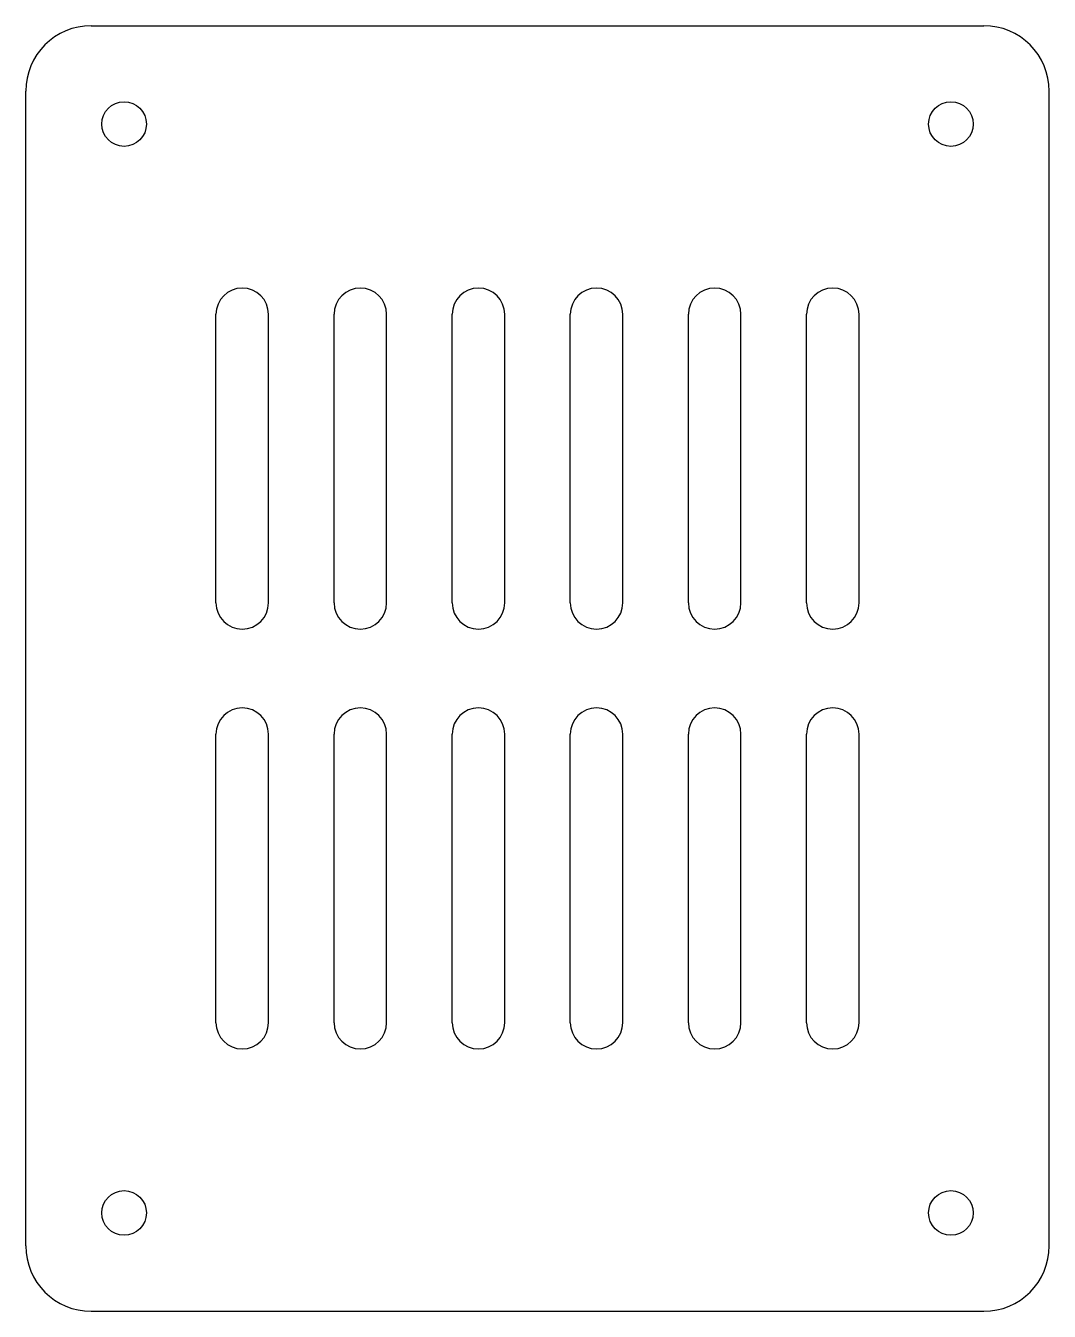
# Model space of a CAD drawing. Header units: millimetres. Extents: x 0 to 78, y 0 to 98.
import ezdxf

# ---------------------------------------------------------------- set-up
doc = ezdxf.new("R2010")
doc.units = ezdxf.units.MM

msp = doc.modelspace()

# ---------------------------------------------------------------- linework, layer by layer
at = {"layer": 'CUT'}
for p, q in [((5, 98), (73, 98)), ((0, 5), (0, 93)), ((78, 5), (78, 93)), ((14.5, 54), (14.5, 76)), ((18.5, 54), (18.5, 76)), ((23.5, 54), (23.5, 76)), ((27.5, 54), (27.5, 76)), ((32.5, 54), (32.5, 76)), ((36.5, 54), (36.5, 76)), ((41.5, 54), (41.5, 76)), ((45.5, 54), (45.5, 76)), ((50.5, 54), (50.5, 76)), ((54.5, 54), (54.5, 76)), ((59.5, 54), (59.5, 76)), ((63.5, 54), (63.5, 76)), ((14.5, 22), (14.5, 44)), ((18.5, 22), (18.5, 44)), ((23.5, 22), (23.5, 44)), ((27.5, 22), (27.5, 44)), ((32.5, 22), (32.5, 44)), ((36.5, 22), (36.5, 44)), ((41.5, 22), (41.5, 44)), ((45.5, 22), (45.5, 44)), ((50.5, 22), (50.5, 44)), ((54.5, 22), (54.5, 44)), ((59.5, 22), (59.5, 44)), ((63.5, 22), (63.5, 44)), ((5, 0), (73, 0))]:
    msp.add_line(p, q, dxfattribs=at)
for centre in [(7.5, 90.5), (70.5, 90.5), (7.5, 7.5), (70.5, 7.5)]:
    msp.add_circle(centre, 1.7, dxfattribs=at)
for centre, radius, start, end in [((5, 93), 5, 90, 180), ((73, 93), 5, 0, 90), ((16.5, 76), 2, 0, 180), ((25.5, 76), 2, 0, 180), ((34.5, 76), 2, 0, 180), ((43.5, 76), 2, 0, 180), ((52.5, 76), 2, 0, 180), ((61.5, 76), 2, 0, 180), ((16.5, 54), 2, 180, 360), ((25.5, 54), 2, 180, 360), ((34.5, 54), 2, 180, 360), ((43.5, 54), 2, 180, 360), ((52.5, 54), 2, 180, 360), ((61.5, 54), 2, 180, 360), ((16.5, 44), 2, 0, 180), ((25.5, 44), 2, 0, 180), ((34.5, 44), 2, 0, 180), ((43.5, 44), 2, 0, 180), ((52.5, 44), 2, 0, 180), ((61.5, 44), 2, 0, 180), ((16.5, 22), 2, 180, 360), ((25.5, 22), 2, 180, 360), ((34.5, 22), 2, 180, 360), ((43.5, 22), 2, 180, 360), ((52.5, 22), 2, 180, 360), ((61.5, 22), 2, 180, 360), ((5, 5), 5, 180, 270), ((73, 5), 5, 270, 360)]:
    msp.add_arc(centre, radius, start, end, dxfattribs=at)

doc.saveas('drawing.dxf')
